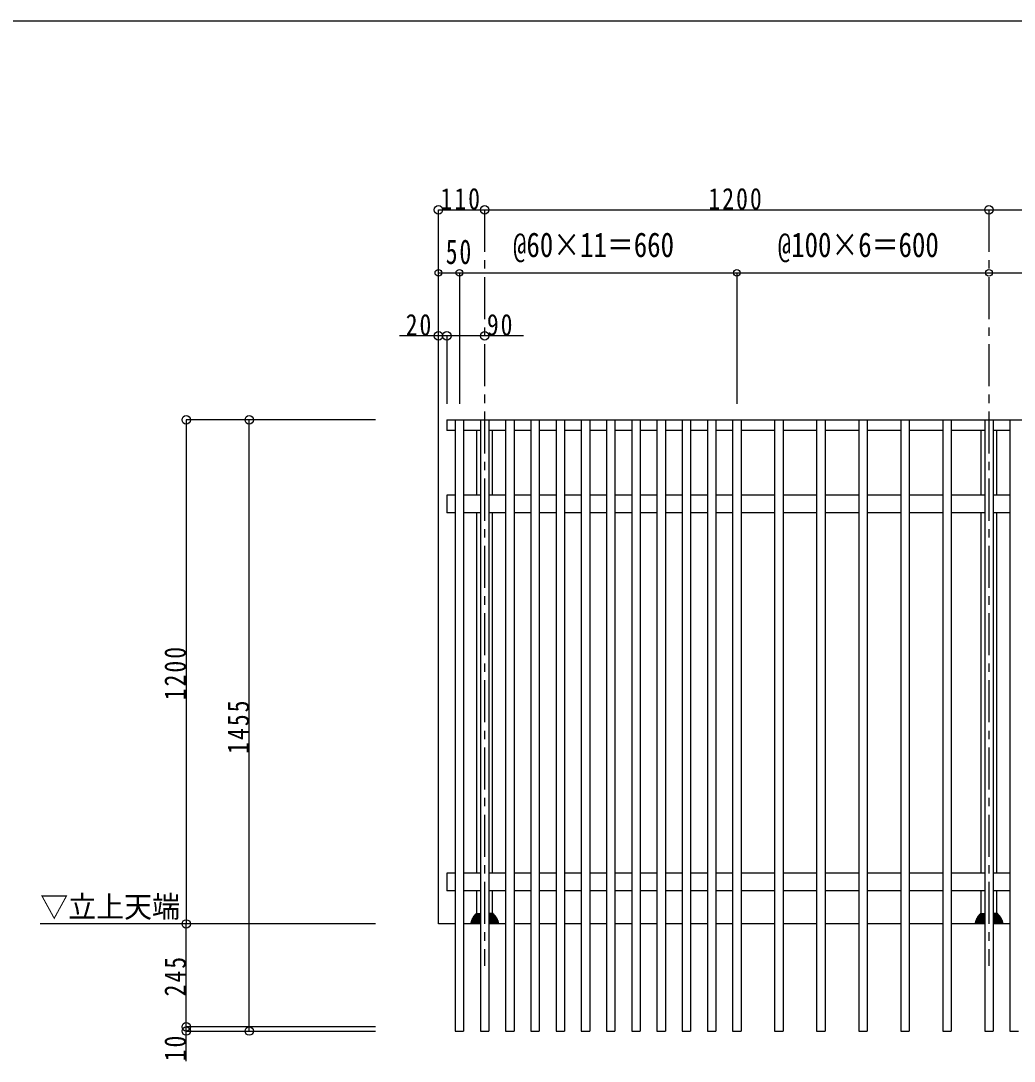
# Model space of a CAD drawing. Units: millimetres at full size, sheet at 1:5, with parts at other scales. Extents: x -1050 to 1050, y -742 to 742.
# Drawn here: x -338 to 252, y 63 to 682 of the extents above; entities that cross this region are included whole.
import ezdxf
from ezdxf.enums import TextEntityAlignment as Align

# ---------------------------------------------------------------- set-up
doc = ezdxf.new("R2010")
doc.units = ezdxf.units.MM
doc.header["$LTSCALE"] = 5
doc.linetypes.add('CHAIN1', pattern=[8, 5, -1, 1, -1])
doc.layers.add('1-5_図枠1_1', color=7, linetype='Continuous')
doc.layers.add('1-6_姿図', color=7, linetype='Continuous')
doc.styles.add('ＭＳ ゴシック', font='')
doc.styles.get('ＭＳ ゴシック').set_extended_font_data('MS Gothic')

# ---------------------------------------------------------------- blocks, each defined once
blk = doc.blocks.new('dimension_origin')
at = {"color": 0, "linetype": 'Continuous', "lineweight": -2}
blk.add_circle((0, 0), 1.25, dxfattribs=at)

msp = doc.modelspace()

# ---------------------------------------------------------------- linework, layer by layer
at = {"layer": '1-5_図枠1_1'}
msp.add_line((-990, 682.5), (703.535, 682.5), dxfattribs=at)
at = {"layer": '1-6_姿図'}
for p, q in [((-90, 145), (-90, 570)), ((-90, 570), (-62.5, 570)), ((-62.5, 570), (237.5, 570)), ((237.5, 570), (537.5, 570)), ((-90, 532.5), (-77.5, 532.5)), ((-77.5, 532.5), (-77.5, 454.445)), ((-77.5, 532.5), (87.5, 532.5)), ((87.5, 532.5), (237.5, 532.5)), ((87.5, 532.5), (87.5, 454.445)), ((237.5, 532.5), (387.5, 532.5)), ((-85, 495), (-113.16, 495)), ((-85, 495), (-85, 454.445)), ((-39.34, 495), (-85, 495)), ((-240, 445), (-240, 145)), ((-127.5, 445), (-240, 445)), ((-202.5, 81.25), (-202.5, 445)), ((-85, 445), (877.5, 445)), ((-85, 445), (-85, 438.75)), ((-75, 445), (-75, 81.25)), ((-60, 445), (-60, 81.25)), ((-45, 445), (-45, 81.25)), ((-30, 445), (-30, 81.25)), ((-15, 445), (-15, 81.25)), ((0, 445), (0, 81.25)), ((15, 445), (15, 81.25)), ((30, 445), (30, 81.25)), ((45, 445), (45, 81.25)), ((60, 445), (60, 81.25)), ((75, 445), (75, 81.25)), ((90, 445), (90, 81.25)), ((115, 445), (115, 81.25)), ((140, 445), (140, 81.25)), ((165, 445), (165, 81.25)), ((190, 445), (190, 81.25)), ((215, 445), (215, 81.25)), ((240, 445), (240, 81.25)), ((-80, 438.75), (-85, 438.75)), ((-65, 438.75), (-75, 438.75)), ((-67.25, 438.75), (-67.25, 400.25)), ((-50, 438.75), (-60, 438.75)), ((-57.75, 400.25), (-57.75, 438.75)), ((-35, 438.75), (-45, 438.75)), ((-20, 438.75), (-30, 438.75)), ((-5, 438.75), (-15, 438.75)), ((10, 438.75), (0, 438.75)), ((25, 438.75), (15, 438.75)), ((40, 438.75), (30, 438.75)), ((55, 438.75), (45, 438.75)), ((70, 438.75), (60, 438.75)), ((85, 438.75), (75, 438.75)), ((110, 438.75), (90, 438.75)), ((135, 438.75), (115, 438.75)), ((160, 438.75), (140, 438.75)), ((185, 438.75), (165, 438.75)), ((210, 438.75), (190, 438.75)), ((235, 438.75), (215, 438.75)), ((232.75, 438.75), (232.75, 400.25)), ((250, 438.75), (240, 438.75)), ((242.25, 400.25), (242.25, 438.75)), ((-85, 400.25), (-85, 389.75)), ((-80, 400.25), (-85, 400.25)), ((-65, 400.25), (-75, 400.25)), ((-50, 400.25), (-60, 400.25)), ((-35, 400.25), (-45, 400.25)), ((-20, 400.25), (-30, 400.25)), ((-5, 400.25), (-15, 400.25)), ((10, 400.25), (0, 400.25)), ((25, 400.25), (15, 400.25)), ((40, 400.25), (30, 400.25)), ((55, 400.25), (45, 400.25)), ((70, 400.25), (60, 400.25)), ((85, 400.25), (75, 400.25)), ((110, 400.25), (90, 400.25)), ((135, 400.25), (115, 400.25)), ((160, 400.25), (140, 400.25)), ((185, 400.25), (165, 400.25)), ((210, 400.25), (190, 400.25)), ((235, 400.25), (215, 400.25)), ((250, 400.25), (240, 400.25)), ((-80, 389.75), (-85, 389.75)), ((-65, 389.75), (-75, 389.75)), ((-67.25, 389.75), (-67.25, 175.25)), ((-50, 389.75), (-60, 389.75)), ((-57.75, 175.25), (-57.75, 389.75)), ((-35, 389.75), (-45, 389.75)), ((-20, 389.75), (-30, 389.75)), ((-5, 389.75), (-15, 389.75)), ((10, 389.75), (0, 389.75)), ((25, 389.75), (15, 389.75)), ((40, 389.75), (30, 389.75)), ((55, 389.75), (45, 389.75)), ((70, 389.75), (60, 389.75)), ((85, 389.75), (75, 389.75)), ((110, 389.75), (90, 389.75)), ((135, 389.75), (115, 389.75)), ((160, 389.75), (140, 389.75)), ((185, 389.75), (165, 389.75)), ((210, 389.75), (190, 389.75)), ((235, 389.75), (215, 389.75)), ((232.75, 389.75), (232.75, 175.25)), ((250, 389.75), (240, 389.75)), ((242.25, 175.25), (242.25, 389.75)), ((-85, 175.25), (-85, 164.75)), ((-80, 175.25), (-85, 175.25)), ((-65, 175.25), (-75, 175.25)), ((-50, 175.25), (-60, 175.25)), ((-35, 175.25), (-45, 175.25)), ((-20, 175.25), (-30, 175.25)), ((-5, 175.25), (-15, 175.25)), ((10, 175.25), (0, 175.25)), ((25, 175.25), (15, 175.25)), ((40, 175.25), (30, 175.25)), ((55, 175.25), (45, 175.25)), ((70, 175.25), (60, 175.25)), ((85, 175.25), (75, 175.25)), ((110, 175.25), (90, 175.25)), ((135, 175.25), (115, 175.25)), ((160, 175.25), (140, 175.25)), ((185, 175.25), (165, 175.25)), ((210, 175.25), (190, 175.25)), ((235, 175.25), (215, 175.25)), ((250, 175.25), (240, 175.25)), ((-80, 164.75), (-85, 164.75)), ((-65, 164.75), (-75, 164.75)), ((-67.25, 164.75), (-67.25, 151.25)), ((-50, 164.75), (-60, 164.75)), ((-57.75, 151.25), (-57.75, 164.75)), ((-35, 164.75), (-45, 164.75)), ((-20, 164.75), (-30, 164.75)), ((-5, 164.75), (-15, 164.75)), ((10, 164.75), (0, 164.75)), ((25, 164.75), (15, 164.75)), ((40, 164.75), (30, 164.75)), ((55, 164.75), (45, 164.75)), ((70, 164.75), (60, 164.75)), ((85, 164.75), (75, 164.75)), ((110, 164.75), (90, 164.75)), ((135, 164.75), (115, 164.75)), ((160, 164.75), (140, 164.75)), ((185, 164.75), (165, 164.75)), ((210, 164.75), (190, 164.75)), ((235, 164.75), (215, 164.75)), ((232.75, 164.75), (232.75, 151.25)), ((250, 164.75), (240, 164.75)), ((242.25, 151.25), (242.25, 164.75)), ((-69.14, 149.001), (-65, 149.001)), ((-69.076, 149.302), (-69.076, 149.001)), ((-68.618, 149.8), (-65, 149.8)), ((-68.427, 150.1), (-68.427, 149.8)), ((-67.973, 150.6), (-65, 150.6)), ((-67.75, 150.75), (-67.75, 150.6)), ((-67.25, 151.25), (-65, 151.25)), ((-57.75, 151.25), (-60, 151.25)), ((-57.027, 150.6), (-60, 150.6)), ((-56.382, 149.8), (-60, 149.8)), ((-55.86, 149.001), (-60, 149.001)), ((-57.25, 150.75), (-57.25, 150.6)), ((-56.573, 150.1), (-56.573, 149.8)), ((-55.924, 149.302), (-55.924, 149.001)), ((230.86, 149.001), (235, 149.001)), ((230.924, 149.302), (230.924, 149.001)), ((231.382, 149.8), (235, 149.8)), ((231.573, 150.1), (231.573, 149.8)), ((232.027, 150.6), (235, 150.6)), ((232.25, 150.75), (232.25, 150.6)), ((232.75, 151.25), (235, 151.25)), ((242.25, 151.25), (240, 151.25)), ((242.973, 150.6), (240, 150.6)), ((243.618, 149.8), (240, 149.8)), ((244.14, 149.001), (240, 149.001)), ((242.75, 150.75), (242.75, 150.6)), ((243.427, 150.1), (243.427, 149.8)), ((244.076, 149.302), (244.076, 149.001)), ((-127.5, 145), (-326.963, 145)), ((-240, 83.75), (-240, 145)), ((-80, 145), (-90, 145)), ((-65, 145), (-75, 145)), ((-70.75, 145.482), (-70.75, 145)), ((-70.559, 146.311), (-70.559, 145.8)), ((-70.559, 145.8), (-65, 145.8)), ((-70.313, 147.014), (-70.313, 146.599)), ((-70.313, 146.6), (-65, 146.6)), ((-69.995, 147.76), (-69.995, 147.407)), ((-69.995, 147.407), (-65, 147.407)), ((-69.592, 148.524), (-69.592, 148.2)), ((-69.592, 148.2), (-65, 148.2)), ((-55.408, 148.2), (-60, 148.2)), ((-55.005, 147.407), (-60, 147.407)), ((-54.687, 146.6), (-60, 146.6)), ((-54.441, 145.8), (-60, 145.8)), ((-50, 145), (-60, 145)), ((-55.408, 148.524), (-55.408, 148.2)), ((-55.005, 147.76), (-55.005, 147.407)), ((-54.687, 147.014), (-54.687, 146.599)), ((-54.441, 146.311), (-54.441, 145.8)), ((-54.25, 145.482), (-54.25, 145)), ((-35, 145), (-45, 145)), ((-20, 145), (-30, 145)), ((-5, 145), (-15, 145)), ((10, 145), (0, 145)), ((25, 145), (15, 145)), ((40, 145), (30, 145)), ((55, 145), (45, 145)), ((70, 145), (60, 145)), ((85, 145), (75, 145)), ((110, 145), (90, 145)), ((135, 145), (115, 145)), ((160, 145), (140, 145)), ((185, 145), (165, 145)), ((210, 145), (190, 145)), ((235, 145), (215, 145)), ((229.25, 145.482), (229.25, 145)), ((229.441, 146.311), (229.441, 145.8)), ((229.441, 145.8), (235, 145.8)), ((229.687, 147.014), (229.687, 146.599)), ((229.687, 146.6), (235, 146.6)), ((230.005, 147.76), (230.005, 147.407)), ((230.005, 147.407), (235, 147.407)), ((230.408, 148.524), (230.408, 148.2)), ((230.408, 148.2), (235, 148.2)), ((244.592, 148.2), (240, 148.2)), ((244.995, 147.407), (240, 147.407)), ((245.313, 146.6), (240, 146.6)), ((245.559, 145.8), (240, 145.8)), ((250, 145), (240, 145)), ((244.592, 148.524), (244.592, 148.2)), ((244.995, 147.76), (244.995, 147.407)), ((245.313, 147.014), (245.313, 146.599)), ((245.559, 146.311), (245.559, 145.8)), ((245.75, 145.482), (245.75, 145)), ((-127.5, 83.75), (-240, 83.75)), ((-240, 63.299), (-240, 83.75)), ((-240, 81.25), (-127.5, 81.25))]:
    msp.add_line(p, q, dxfattribs=at)
at = {"layer": '1-6_姿図', "linetype": 'CHAIN1'}
for p, q in [((-62.5, 570), (-62.5, 120)), ((237.5, 570), (237.5, 120))]:
    msp.add_line(p, q, dxfattribs=at)
at = {"layer": '1-6_姿図'}
for points in [[(-80, 445), (-80, 81.25), (-75, 81.25)], [(-65, 445), (-65, 81.25), (-60, 81.25)], [(-50, 445), (-50, 81.25), (-45, 81.25)], [(-35, 445), (-35, 81.25), (-30, 81.25)], [(-20, 445), (-20, 81.25), (-15, 81.25)], [(-5, 445), (-5, 81.25), (0, 81.25)], [(10, 445), (10, 81.25), (15, 81.25)], [(25, 445), (25, 81.25), (30, 81.25)], [(40, 445), (40, 81.25), (45, 81.25)], [(55, 445), (55, 81.25), (60, 81.25)], [(70, 445), (70, 81.25), (75, 81.25)], [(85, 445), (85, 81.25), (90, 81.25)], [(110, 445), (110, 81.25), (115, 81.25)], [(135, 445), (135, 81.25), (140, 81.25)], [(160, 445), (160, 81.25), (165, 81.25)], [(185, 445), (185, 81.25), (190, 81.25)], [(210, 445), (210, 81.25), (215, 81.25)], [(235, 445), (235, 81.25), (240, 81.25)], [(250, 445), (250, 81.25), (255, 81.25)]]:
    msp.add_lwpolyline(points, dxfattribs=at)
for centre, radius, start, end in [((-69.127, 148.536), 0.466, 91.64474, 181.439), ((-68.588, 149.312), 0.488, 86.57068, 181.25523), ((-67.916, 150.089), 0.512, 86.56134, 178.79631), ((-67.25, 150.75), 0.5, 90, 180), ((-57.75, 150.75), 0.5, 0, 90), ((-57.084, 150.089), 0.512, 1.20369, 93.43866), ((-56.412, 149.312), 0.488, 358.74477, 93.42932), ((-55.873, 148.536), 0.466, 358.561, 88.35526), ((230.873, 148.536), 0.466, 91.64474, 181.439), ((231.412, 149.312), 0.488, 86.57068, 181.25523), ((232.084, 150.089), 0.512, 86.56134, 178.79631), ((232.75, 150.75), 0.5, 90, 180), ((242.25, 150.75), 0.5, 0, 90), ((242.916, 150.089), 0.512, 1.20369, 93.43866), ((243.588, 149.312), 0.488, 358.74477, 93.42932), ((244.127, 148.536), 0.466, 358.561, 88.35526), ((-70.386, 145.48), 0.364, 118.33625, 179.71056), ((-70.256, 146.303), 0.303, 100.92102, 178.46143), ((-69.944, 147.04), 0.37, 97.87545, 184.11221), ((-69.58, 147.785), 0.415, 91.62275, 183.49063), ((-55.42, 147.785), 0.415, 356.50937, 88.37725), ((-55.056, 147.04), 0.37, 355.88779, 82.12455), ((-54.744, 146.303), 0.303, 1.53857, 79.07898), ((-54.614, 145.48), 0.364, 0.28944, 61.66375), ((229.614, 145.48), 0.364, 118.33625, 179.71056), ((229.744, 146.303), 0.303, 100.92102, 178.46143), ((230.056, 147.04), 0.37, 97.87545, 184.11221), ((230.42, 147.785), 0.415, 91.62275, 183.49063), ((244.58, 147.785), 0.415, 356.50937, 88.37725), ((244.944, 147.04), 0.37, 355.88779, 82.12455), ((245.256, 146.303), 0.303, 1.53857, 79.07898), ((245.386, 145.48), 0.364, 0.28944, 61.66375)]:
    msp.add_arc(centre, radius, start, end, dxfattribs=at)

# ---------------------------------------------------------------- block references
for p, xscale, yscale, rotation in [((-90, 570), 2, 2, 180), ((-62.5, 570), 2, 2, 180), ((237.5, 570), 2, 2, 180), ((-90, 532.5), 1.6, 1.6, 180), ((-77.5, 532.5), 1.6, 1.6, 180), ((87.5, 532.5), 1.6, 1.6, 180), ((237.5, 532.5), 1.6, 1.6, 180), ((-90, 495), 2, 2, 180), ((-85, 495), 2, 2, 180), ((-240, 445), 2, 2, 90), ((-202.5, 445), 2, 2, 90), ((-240, 145), 2, 2, 90), ((-240, 145), 2, 2, 270), ((-240, 83.75), 2, 2, 90), ((-240, 83.75), 2, 2, 270), ((-240, 81.25), 2, 2, 270), ((-202.5, 81.25), 2, 2, 270)]:
    msp.add_blockref('dimension_origin', p, dxfattribs=dict(at, xscale=xscale, yscale=yscale, rotation=rotation))
for p, xscale, yscale in [((-62.5, 570), 2, 2), ((237.5, 570), 2, 2), ((-77.5, 532.5), 1.6, 1.6), ((87.5, 532.5), 1.6, 1.6), ((237.5, 532.5), 1.6, 1.6), ((-85, 495), 2, 2), ((-62.5, 495), 2, 2)]:
    msp.add_blockref('dimension_origin', p, dxfattribs=dict(at, xscale=xscale, yscale=yscale))

# ---------------------------------------------------------------- texts
at = {"layer": '1-6_姿図', "style": 'ＭＳ ゴシック'}
for s, height, width, p in [('@60×11＝660', 14.66, 0.8, (-45.625, 537.5)), ('@100×6＝600', 14.66, 0.8, (111.875, 537.5)), ('▽立上天端', 12.83, 0.95, (-326.851, 145))]:
    msp.add_text(s, height=height, dxfattribs=dict(at, width=width)).set_placement(p, align=Align.BOTTOM_LEFT)
at = {"layer": '1-6_姿図', "attachment_point": 7, "style": 'ＭＳ ゴシック'}
for s, insert, char_height in [('\\T1.18;\\W0.8;110', (-88.75, 570), 12.83), ('\\T1.18;\\W0.8;1200', (70.625, 570), 12.83), ('\\T1.17;\\W0.7;50', (-85.625, 537.5), 14.66), ('\\T1.17;\\W0.8;20', (-109.41, 495), 12.83), ('\\T1.17;\\W0.8;90', (-61.119, 495), 12.83)]:
    msp.add_mtext(s, dxfattribs=dict(at, insert=insert, char_height=char_height))
at = {"layer": '1-6_姿図', "char_height": 12.83, "attachment_point": 7, "rotation": 90, "style": 'ＭＳ ゴシック'}
for s, insert in [('\\T1.18;\\W0.8;1200', (-240, 278.125)), ('\\T1.18;\\W0.8;1455', (-202.5, 246.25)), ('\\T1.18;\\W0.8;245', (-240, 101.875)), ('\\T1.17;\\W0.8;10', (-240, 63.299))]:
    msp.add_mtext(s, dxfattribs=dict(at, insert=insert))

doc.saveas('drawing.dxf')
